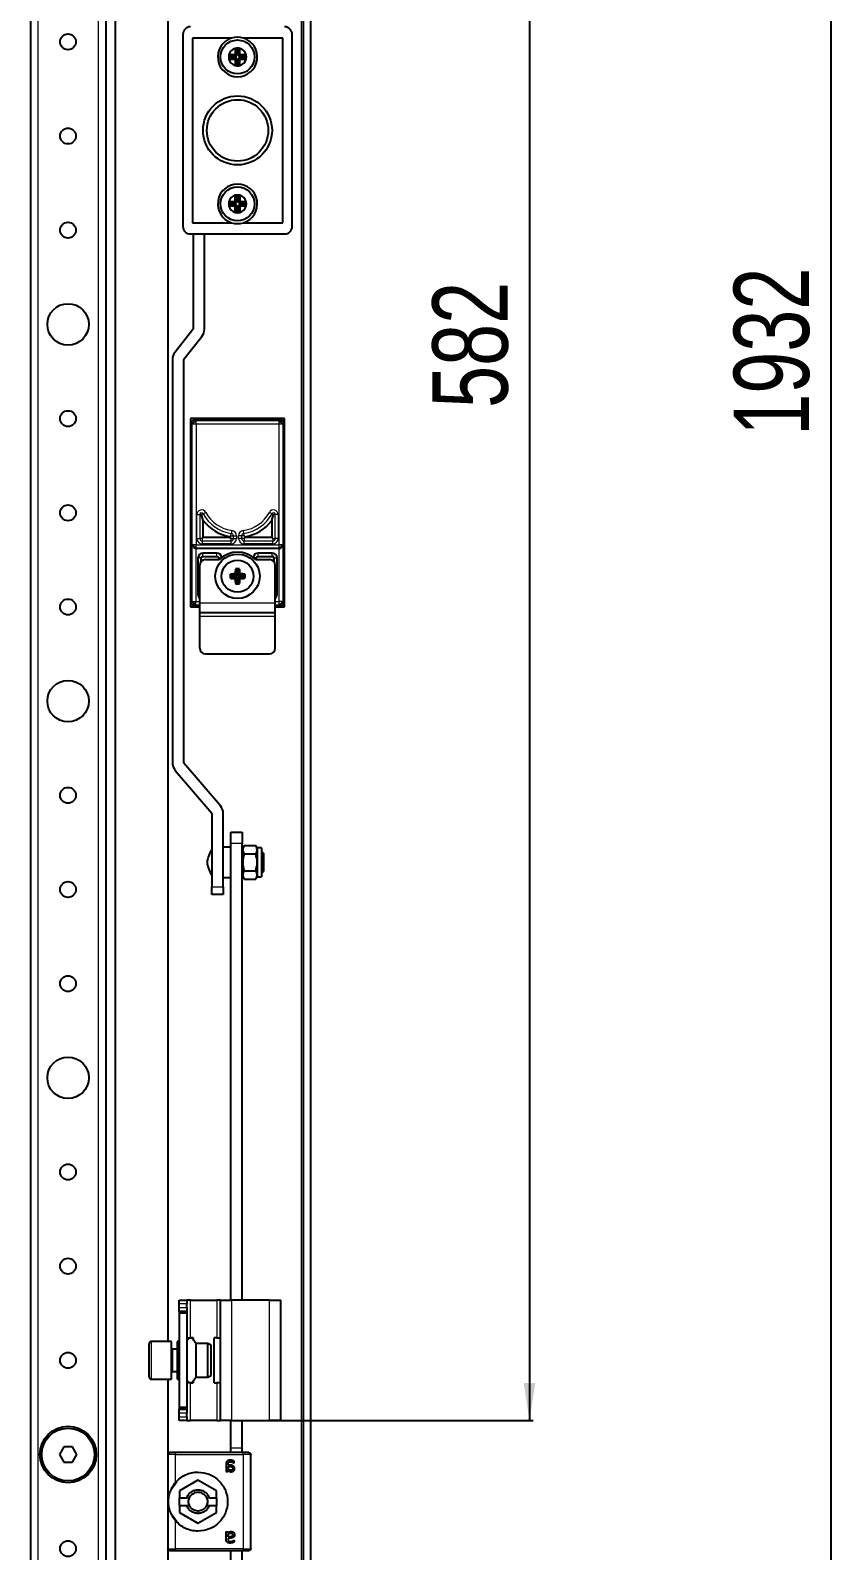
# Model space of a CAD drawing. Header units: millimetres. Extents: x -197 to 1349, y -1456 to 1043.
# Drawn here: x 1135 to 1349, y -529 to -125.4 of the extents above; entities that cross this region are included whole.
import ezdxf

# ---------------------------------------------------------------- set-up
doc = ezdxf.new("R2010")
doc.units = ezdxf.units.MM
doc.layers.add('FORMAT', color=7, linetype='Continuous')
doc.styles.add('SLDTEXTSTYLE0', font='TXT', dxfattribs={"width": 0.75})
doc.dimstyles.new('SLDDIMSTYLE0', dxfattribs={"dimtxt": 20, "dimasz": 10, "dimexe": 0, "dimexo": 0.0625, "dimgap": 5, "dimtad": 2, "dimdec": 1, "dimrnd": 1e-09, "dimzin": 12, "dimdsep": 46, "dimtxsty": 'SLDTEXTSTYLE0', "dimsah": 1, "dimcen": 0.09, "dimadec": 0, "dimazin": 3, "dimtfac": 1, "dimtofl": 0, "dimtmove": 0, "dimatfit": 3, "dimfxl": 0, "dimfrac": 2, "dimtolj": 1, "dimtzin": 12, "dimarcsym": 0})

# ---------------------------------------------------------------- blocks, each defined once
blk = doc.blocks.new('_D_5')
at = {"layer": 'FORMAT'}
for p, q in [((1201.5, 762.53), (1348.5, 762.53)), ((1347.5, 762.53), (1347.5, -1169.47)), ((1201.5, -1169.47), (1348.5, -1169.47))]:
    blk.add_line(p, q, dxfattribs=at)
for points in [[(1347.5, 762.53), (1345.96, 752.53), (1349.04, 752.53)], [(1347.5, -1169.47), (1349.04, -1159.47), (1345.96, -1159.47)]]:
    blk.add_solid(points, dxfattribs=at)
at = {"layer": 'FORMAT', "insert": (1321.72, -233.03), "char_height": 20, "attachment_point": 1, "rotation": 90, "style": 'SLDTEXTSTYLE0'}
blk.add_mtext('1932', dxfattribs=at)
blk = doc.blocks.new('_D_8')
at = {"layer": 'FORMAT'}
for p, q in [((1198.5, 87.53), (1268.5, 87.53)), ((1267.5, 87.53), (1267.5, -494.47)), ((1198.5, -494.47), (1268.5, -494.47))]:
    blk.add_line(p, q, dxfattribs=at)
for points in [[(1267.5, 87.53), (1265.96, 77.53), (1269.04, 77.53)], [(1267.5, -494.47), (1269.04, -484.47), (1265.96, -484.47)]]:
    blk.add_solid(points, dxfattribs=at)
at = {"layer": 'FORMAT', "insert": (1241.72, -225.64), "char_height": 20, "attachment_point": 1, "rotation": 90, "style": 'SLDTEXTSTYLE0'}
blk.add_mtext('582', dxfattribs=at)

msp = doc.modelspace()

# ---------------------------------------------------------------- linework, layer by layer
at = {"color": 7, "linetype": 'Continuous', "lineweight": 25}
for p, q in [((1207.49, -1280.97), (1207.49, 874.03)), ((1209.49, -1280.97), (1209.49, 874.03)), ((1157.49, 841.03), (1157.49, -1247.97)), ((1134.99, 814.03), (1134.99, -1220.97)), ((1154.99, 814.03), (1154.99, -1220.97)), ((1171.49, 66.53), (1171.49, -473.47)), ((1175.49, -126.47), (1175.49, -177.47)), ((1177.99, -127.47), (1177.99, -176.47)), ((1188.39, -127.47), (1177.99, -127.47)), ((1201.99, -127.47), (1191.59, -127.47)), ((1201.99, -176.47), (1201.99, -127.47)), ((1204.49, -177.47), (1204.49, -126.47)), ((1189.29, -131.87), (1187.72, -131.87)), ((1188.09, -132.31), (1187.72, -131.87)), ((1188.09, -132.64), (1187.72, -133.07)), ((1187.72, -133.07), (1189.29, -133.07)), ((1189.29, -132.31), (1188.09, -132.31)), ((1188.09, -132.64), (1189.29, -132.64)), ((1189.39, -130.2), (1189.39, -131.77)), ((1189.83, -130.57), (1189.39, -130.2)), ((1189.83, -130.57), (1189.83, -131.77)), ((1190.16, -130.57), (1190.59, -130.2)), ((1190.16, -131.77), (1190.16, -130.57)), ((1190.59, -131.77), (1190.59, -130.2)), ((1192.27, -131.87), (1190.69, -131.87)), ((1191.9, -132.31), (1190.69, -132.31)), ((1190.69, -132.64), (1191.9, -132.64)), ((1190.69, -133.07), (1192.27, -133.07)), ((1191.9, -132.31), (1192.27, -131.87)), ((1191.9, -132.64), (1192.27, -133.07)), ((1189.39, -133.17), (1189.39, -134.75)), ((1189.83, -134.38), (1189.39, -134.75)), ((1189.83, -133.17), (1189.83, -134.38)), ((1190.16, -134.38), (1190.16, -133.17)), ((1190.16, -134.38), (1190.59, -134.75)), ((1190.59, -134.75), (1190.59, -133.17)), ((1189.39, -170.77), (1189.39, -169.2)), ((1189.83, -169.57), (1189.39, -169.2)), ((1190.16, -169.57), (1190.59, -169.2)), ((1190.59, -169.2), (1190.59, -170.77)), ((1188.09, -171.31), (1187.72, -170.87)), ((1187.72, -170.87), (1189.29, -170.87)), ((1188.09, -171.64), (1187.72, -172.07)), ((1189.29, -172.07), (1187.72, -172.07)), ((1188.09, -171.31), (1189.29, -171.31)), ((1189.29, -171.64), (1188.09, -171.64)), ((1189.39, -173.75), (1189.39, -172.17)), ((1189.83, -173.38), (1189.39, -173.75)), ((1189.83, -170.77), (1189.83, -169.57)), ((1189.83, -173.38), (1189.83, -172.17)), ((1190.16, -169.57), (1190.16, -170.77)), ((1190.16, -172.17), (1190.16, -173.38)), ((1190.16, -173.38), (1190.59, -173.75)), ((1190.59, -172.17), (1190.59, -173.75)), ((1190.69, -170.87), (1192.27, -170.87)), ((1190.69, -171.31), (1191.9, -171.31)), ((1191.9, -171.64), (1190.69, -171.64)), ((1192.27, -172.07), (1190.69, -172.07)), ((1191.9, -171.31), (1192.27, -170.87)), ((1191.9, -171.64), (1192.27, -172.07)), ((1177.99, -176.47), (1188.39, -176.47)), ((1191.59, -176.47), (1201.99, -176.47)), ((1177.49, -179.47), (1202.49, -179.47)), ((1178.19, -179.47), (1178.19, -204.7)), ((1181.19, -204.7), (1181.19, -179.47)), ((1178.15, -204.83), (1173.39, -210.8)), ((1175.74, -212.67), (1180.5, -206.7)), ((1172.69, -212.79), (1172.69, -319.77)), ((1175.69, -319.77), (1175.69, -212.79)), ((1202.49, -228.47), (1177.49, -228.47)), ((1177.49, -228.47), (1177.49, -278.47)), ((1177.68, -277.29), (1177.68, -229.66)), ((1178.68, -228.66), (1201.31, -228.66)), ((1202.31, -229.66), (1202.31, -277.29)), ((1202.49, -278.47), (1202.49, -228.47)), ((1180.9, -255.53), (1180.44, -253.97)), ((1199.09, -255.53), (1199.54, -253.97)), ((1180.9, -260.02), (1180.9, -255.53)), ((1199.09, -255.53), (1199.09, -260.02)), ((1180.9, -260.02), (1180.64, -260.27)), ((1187.99, -260.02), (1180.9, -260.02)), ((1187.99, -259.82), (1188.24, -259.6)), ((1187.99, -259.82), (1187.99, -260.02)), ((1187.99, -260.02), (1188.24, -260.27)), ((1192, -259.82), (1191.74, -259.6)), ((1192, -260.02), (1191.74, -260.27)), ((1192, -260.02), (1192, -259.82)), ((1199.09, -260.02), (1192, -260.02)), ((1199.09, -260.02), (1199.34, -260.27)), ((1178.96, -262.97), (1178.95, -262.97)), ((1178.98, -262.97), (1178.96, -262.97)), ((1201.01, -262.97), (1178.98, -262.97)), ((1179.49, -265.47), (1179.49, -275.17)), ((1180.36, -266.44), (1180.36, -265.47)), ((1184.49, -264.17), (1180.79, -264.17)), ((1180.79, -265.04), (1184.49, -265.04)), ((1181.49, -265.92), (1185.1, -265.92)), ((1184.93, -265.47), (1184.93, -265.92)), ((1194.89, -265.92), (1198.49, -265.92)), ((1195.06, -265.92), (1195.06, -265.47)), ((1199.19, -264.17), (1195.49, -264.17)), ((1195.49, -265.04), (1199.19, -265.04)), ((1199.63, -265.47), (1199.63, -266.44)), ((1200.49, -275.17), (1200.49, -265.47)), ((1201.02, -262.97), (1201.01, -262.97)), ((1201.04, -262.97), (1201.02, -262.97)), ((1179.99, -277.42), (1179.99, -267.42)), ((1188.43, -270.21), (1188.07, -269.78)), ((1189.88, -270.21), (1188.43, -270.21)), ((1189.88, -270.21), (1189.36, -269.69)), ((1189.88, -268.76), (1189.45, -268.4)), ((1189.88, -268.76), (1189.88, -270.21)), ((1190.11, -268.76), (1190.54, -268.4)), ((1190.11, -270.21), (1190.11, -268.76)), ((1190.11, -270.21), (1190.62, -269.69)), ((1191.55, -270.21), (1190.11, -270.21)), ((1191.55, -270.21), (1191.91, -269.78)), ((1199.99, -277.42), (1199.99, -267.42)), ((1188.43, -270.44), (1188.07, -270.87)), ((1188.43, -270.44), (1189.88, -270.44)), ((1189.88, -270.44), (1189.36, -270.95)), ((1189.88, -271.88), (1189.45, -272.24)), ((1189.88, -270.44), (1189.88, -271.88)), ((1190.11, -271.88), (1190.11, -270.44)), ((1190.11, -270.44), (1190.62, -270.95)), ((1190.11, -270.44), (1191.55, -270.44)), ((1190.11, -271.88), (1190.54, -272.24)), ((1191.55, -270.44), (1191.91, -270.87)), ((1179.99, -278.29), (1178.68, -278.29)), ((1179.99, -279.92), (1179.99, -277.42)), ((1199.99, -279.92), (1199.99, -277.42)), ((1201.31, -278.29), (1199.99, -278.29)), ((1177.49, -278.47), (1179.99, -278.47)), ((1179.99, -279.92), (1199.99, -279.92)), ((1179.99, -280.92), (1179.99, -279.92)), ((1179.99, -289.42), (1179.99, -280.92)), ((1199.99, -278.47), (1202.49, -278.47)), ((1199.99, -280.92), (1199.99, -279.92)), ((1199.99, -289.42), (1199.99, -280.92)), ((1181.49, -290.92), (1198.49, -290.92)), ((1173.46, -321.85), (1183.15, -333.22)), ((1185.43, -331.27), (1175.74, -319.9)), ((1183.19, -333.35), (1183.19, -352.77)), ((1186.19, -352.77), (1186.19, -333.35)), ((1188.19, -338.27), (1191.19, -338.27)), ((1188.19, -341.27), (1188.19, -338.27)), ((1191.19, -338.27), (1191.19, -341.27)), ((1188.19, -342.27), (1186.19, -342.27)), ((1188.19, -462.47), (1188.19, -341.27)), ((1191.19, -462.47), (1191.19, -341.27)), ((1191.74, -341.82), (1191.39, -342.42)), ((1191.39, -342.42), (1191.39, -350.12)), ((1191.74, -341.82), (1194.85, -341.82)), ((1195.19, -342.42), (1194.85, -341.82)), ((1196.39, -342.42), (1195.19, -342.42)), ((1195.19, -342.42), (1195.19, -350.12)), ((1196.39, -342.42), (1196.39, -350.12)), ((1191.39, -343.32), (1191.19, -343.32)), ((1191.74, -344.05), (1194.85, -344.05)), ((1196.89, -343.82), (1196.39, -343.32)), ((1196.89, -343.82), (1196.89, -348.72)), ((1186.19, -350.27), (1188.19, -350.27)), ((1191.19, -349.22), (1191.39, -349.22)), ((1191.39, -350.12), (1191.74, -350.72)), ((1191.74, -348.5), (1194.85, -348.5)), ((1191.74, -350.72), (1194.85, -350.72)), ((1194.85, -350.72), (1195.19, -350.12)), ((1195.19, -350.12), (1196.39, -350.12)), ((1196.39, -349.22), (1196.89, -348.72)), ((1183.19, -354.77), (1183.19, -352.77)), ((1186.19, -354.77), (1183.19, -354.77)), ((1186.19, -352.77), (1186.19, -354.77)), ((1174.49, -462.47), (1176.49, -462.47)), ((1174.49, -463.47), (1174.49, -462.47)), ((1174.49, -464.47), (1174.49, -463.47)), ((1176.49, -462.47), (1176.49, -463.47)), ((1177.49, -462.47), (1176.49, -462.47)), ((1176.49, -464.47), (1176.49, -463.47)), ((1177.49, -462.47), (1184.49, -462.47)), ((1185.49, -462.47), (1184.49, -462.47)), ((1185.49, -462.47), (1188.49, -462.47)), ((1185.49, -494.47), (1185.49, -462.47)), ((1198.49, -462.47), (1188.49, -462.47)), ((1198.49, -462.47), (1201.49, -462.47)), ((1201.49, -494.47), (1201.49, -462.47)), ((1174.49, -465.47), (1174.49, -464.47)), ((1176.49, -465.47), (1174.49, -465.47)), ((1174.49, -465.47), (1174.49, -465.97)), ((1176.49, -465.97), (1174.49, -465.97)), ((1174.49, -465.97), (1174.49, -490.97)), ((1176.49, -464.47), (1176.49, -465.47)), ((1176.49, -465.47), (1176.49, -465.97)), ((1176.49, -465.97), (1176.49, -490.97)), ((1166.49, -482.87), (1166.49, -474.07)), ((1172.49, -473.47), (1167.09, -473.47)), ((1172.49, -483.47), (1172.49, -473.47)), ((1173.99, -475.47), (1172.74, -475.47)), ((1174.49, -473.47), (1173.99, -473.47)), ((1173.99, -473.47), (1173.99, -474.68)), ((1173.99, -474.68), (1173.99, -483.47)), ((1176.49, -472.47), (1177.49, -472.47)), ((1178.19, -472.47), (1177.49, -472.47)), ((1178.19, -472.47), (1178.19, -472.92)), ((1182.13, -473.97), (1178.99, -473.97)), ((1178.99, -482.97), (1178.99, -473.97)), ((1182.99, -474.47), (1182.13, -473.97)), ((1182.13, -482.97), (1182.13, -473.97)), ((1182.99, -482.47), (1182.99, -474.47)), ((1183.79, -484.47), (1183.79, -472.47)), ((1184.49, -472.47), (1183.79, -472.47)), ((1184.49, -472.47), (1185.49, -472.47)), ((1167.09, -483.47), (1172.49, -483.47)), ((1171.49, -483.47), (1171.49, -503.3)), ((1172.74, -481.47), (1173.99, -481.47)), ((1173.99, -483.47), (1174.49, -483.47)), ((1178.19, -484.02), (1178.19, -484.47)), ((1178.99, -482.97), (1182.13, -482.97)), ((1182.13, -482.97), (1182.99, -482.47)), ((1177.49, -484.47), (1176.49, -484.47)), ((1177.49, -484.47), (1178.19, -484.47)), ((1183.79, -484.47), (1184.49, -484.47)), ((1185.49, -484.47), (1184.49, -484.47)), ((1176.49, -490.97), (1174.49, -490.97)), ((1174.49, -490.97), (1174.49, -491.47)), ((1174.49, -492.47), (1174.49, -491.47)), ((1174.49, -491.47), (1176.49, -491.47)), ((1176.49, -490.97), (1176.49, -491.47)), ((1176.49, -491.47), (1176.49, -492.47)), ((1174.49, -493.47), (1174.49, -492.47)), ((1174.49, -494.47), (1174.49, -493.47)), ((1176.49, -494.47), (1174.49, -494.47)), ((1176.49, -493.47), (1176.49, -492.47)), ((1176.49, -493.47), (1176.49, -494.47)), ((1176.49, -494.47), (1177.49, -494.47)), ((1184.49, -494.47), (1177.49, -494.47)), ((1184.49, -494.47), (1185.49, -494.47)), ((1188.49, -494.47), (1185.49, -494.47)), ((1188.19, -501.77), (1188.19, -494.47)), ((1188.49, -494.47), (1198.49, -494.47)), ((1191.19, -501.77), (1191.19, -494.47)), ((1201.49, -494.47), (1198.49, -494.47)), ((1143.84, -501.47), (1142.68, -503.47)), ((1142.68, -503.47), (1143.84, -505.47)), ((1146.15, -501.47), (1143.84, -501.47)), ((1147.3, -503.47), (1146.15, -501.47)), ((1146.15, -505.47), (1147.3, -503.47)), ((1171.49, -503.47), (1171.49, -528.47)), ((1191.49, -502.97), (1173.49, -502.97)), ((1188.19, -503.03), (1188.19, -501.77)), ((1191.19, -503.03), (1191.19, -501.77)), ((1192.09, -502.97), (1191.84, -502.97)), ((1193.49, -528.47), (1193.49, -503.47)), ((1143.84, -505.47), (1146.15, -505.47)), ((1186.94, -506.02), (1186.94, -507.88)), ((1187.39, -507.88), (1187.39, -507.6)), ((1187.46, -506.27), (1187.46, -506.05)), ((1187.85, -506.27), (1187.46, -506.27)), ((1187.46, -506.62), (1187.89, -506.62)), ((1187.46, -507.21), (1187.46, -506.62)), ((1172.32, -512.85), (1173.83, -510.59)), ((1179.49, -510.26), (1174.54, -513.12)), ((1184.44, -513.12), (1179.49, -510.26)), ((1174.54, -513.12), (1174.54, -514.97)), ((1174.54, -516.97), (1174.54, -514.97)), ((1174.54, -514.97), (1176.51, -514.97)), ((1177.2, -514.97), (1176.51, -514.97)), ((1182.48, -514.97), (1181.79, -514.97)), ((1182.48, -514.97), (1184.44, -514.97)), ((1184.44, -514.97), (1184.44, -513.12)), ((1184.44, -514.97), (1184.44, -516.97)), ((1173.83, -521.36), (1172.32, -519.1)), ((1174.54, -516.97), (1174.54, -518.83)), ((1174.54, -516.97), (1176.51, -516.97)), ((1174.54, -518.83), (1179.49, -521.69)), ((1176.51, -516.97), (1177.2, -516.97)), ((1179.49, -521.69), (1184.44, -518.83)), ((1181.79, -516.97), (1182.48, -516.97)), ((1182.48, -516.97), (1184.44, -516.97)), ((1184.44, -518.83), (1184.44, -516.97)), ((1186.94, -525.93), (1186.94, -524.07)), ((1187.39, -524.07), (1187.39, -524.35)), ((1171.49, -528.65), (1171.49, -1148.47)), ((1187.46, -525.33), (1187.46, -524.74)), ((1187.89, -525.33), (1187.46, -525.33)), ((1187.85, -525.68), (1187.46, -525.68)), ((1187.46, -525.68), (1187.46, -525.9)), ((1188.07, -525.66), (1187.85, -525.68)), ((1173.49, -528.97), (1191.49, -528.97)), ((1188.19, -1137.47), (1188.19, -528.97)), ((1191.19, -1137.47), (1191.19, -528.97)), ((1191.84, -528.97), (1192.09, -528.97))]:
    msp.add_line(p, q, dxfattribs=at)
at = {"color": 8, "linetype": 'Continuous', "lineweight": 18}
for p, q in [((1206.89, 871.43), (1206.89, -1278.37)), ((1136.99, 814.03), (1136.99, -1220.97)), ((1152.99, 814.03), (1152.99, -1220.97)), ((1189.29, -132.31), (1189.29, -131.87)), ((1189.29, -132.64), (1189.29, -133.07)), ((1189.83, -131.77), (1189.39, -131.77)), ((1190.16, -131.77), (1190.59, -131.77)), ((1190.69, -132.31), (1190.69, -131.87)), ((1190.69, -132.64), (1190.69, -133.07)), ((1189.83, -133.17), (1189.39, -133.17)), ((1190.16, -133.17), (1190.59, -133.17)), ((1189.29, -171.31), (1189.29, -170.87)), ((1189.29, -171.64), (1189.29, -172.07)), ((1189.83, -170.77), (1189.39, -170.77)), ((1189.83, -172.17), (1189.39, -172.17)), ((1190.16, -170.77), (1190.59, -170.77)), ((1190.16, -172.17), (1190.59, -172.17)), ((1190.69, -171.31), (1190.69, -170.87)), ((1190.69, -171.64), (1190.69, -172.07)), ((1177.98, -229.96), (1177.68, -229.66)), ((1177.98, -261.97), (1177.98, -229.96)), ((1178.68, -228.66), (1178.98, -228.96)), ((1178.98, -228.96), (1201.01, -228.96)), ((1178.98, -229.96), (1178.98, -261.97)), ((1201.01, -229.96), (1178.98, -229.96)), ((1201.01, -228.96), (1201.31, -228.66)), ((1201.01, -261.97), (1201.01, -229.96)), ((1202.31, -229.66), (1202.01, -229.96)), ((1202.01, -229.96), (1202.01, -261.97)), ((1179.18, -260.27), (1179.18, -253.97)), ((1179.18, -253.97), (1179.98, -253.97)), ((1179.98, -253.97), (1179.98, -260.27)), ((1180.44, -253.97), (1179.98, -253.97)), ((1180.44, -253.97), (1180.85, -253.76)), ((1181.55, -253.38), (1180.85, -253.76)), ((1199.14, -253.76), (1198.44, -253.38)), ((1199.54, -253.97), (1199.14, -253.76)), ((1199.54, -253.97), (1200, -253.97)), ((1200.8, -253.97), (1200, -253.97)), ((1200, -260.27), (1200, -253.97)), ((1200.8, -253.97), (1200.8, -260.27)), ((1188.44, -258.16), (1188.33, -258.95)), ((1191.65, -258.95), (1191.55, -258.16)), ((1177.95, -261.97), (1177.98, -261.97)), ((1177.95, -277.02), (1177.95, -261.97)), ((1178.98, -261.97), (1201.01, -261.97)), ((1179.18, -260.27), (1179.98, -260.27)), ((1180.64, -260.27), (1179.98, -260.27)), ((1180.64, -260.27), (1180.64, -260.93)), ((1180.64, -260.93), (1180.64, -261.73)), ((1180.64, -260.93), (1188.24, -260.93)), ((1188.24, -261.73), (1180.64, -261.73)), ((1188.24, -259.6), (1188.33, -258.95)), ((1188.24, -259.6), (1188.9, -259.6)), ((1188.24, -260.27), (1188.24, -260.93)), ((1188.24, -260.27), (1188.9, -260.27)), ((1188.24, -260.93), (1188.24, -261.73)), ((1188.9, -259.6), (1189.7, -259.6)), ((1188.9, -260.27), (1188.9, -259.6)), ((1188.9, -260.27), (1189.7, -260.27)), ((1189.7, -259.6), (1189.7, -260.27)), ((1190.28, -260.27), (1190.28, -259.6)), ((1191.08, -259.6), (1190.28, -259.6)), ((1191.08, -260.27), (1190.28, -260.27)), ((1191.08, -259.6), (1191.08, -260.27)), ((1191.74, -259.6), (1191.08, -259.6)), ((1191.74, -260.27), (1191.08, -260.27)), ((1191.74, -259.6), (1191.65, -258.95)), ((1191.74, -260.27), (1191.74, -260.93)), ((1191.74, -261.73), (1191.74, -260.93)), ((1191.74, -260.93), (1199.34, -260.93)), ((1199.34, -261.73), (1191.74, -261.73)), ((1199.34, -260.27), (1199.34, -260.93)), ((1199.34, -260.27), (1200, -260.27)), ((1199.34, -261.73), (1199.34, -260.93)), ((1200.8, -260.27), (1200, -260.27)), ((1202.01, -261.97), (1202.04, -261.97)), ((1202.04, -261.97), (1202.04, -277.02)), ((1178.95, -262.97), (1178.95, -277.02)), ((1180.36, -265.47), (1179.49, -265.47)), ((1180.79, -265.04), (1180.79, -264.17)), ((1184.49, -265.04), (1184.49, -264.17)), ((1184.93, -265.47), (1185.6, -265.47)), ((1195.06, -265.47), (1194.39, -265.47)), ((1195.49, -265.04), (1195.49, -264.17)), ((1199.19, -265.04), (1199.19, -264.17)), ((1199.63, -265.47), (1200.49, -265.47)), ((1201.04, -277.02), (1201.04, -262.97)), ((1177.68, -277.29), (1177.95, -277.02)), ((1178.95, -278.02), (1178.68, -278.29)), ((1178.95, -277.02), (1179.99, -277.02)), ((1179.99, -278.02), (1178.95, -278.02)), ((1179.99, -275.17), (1179.49, -275.17)), ((1179.99, -277.42), (1199.99, -277.42)), ((1199.99, -275.17), (1200.49, -275.17)), ((1199.99, -277.02), (1201.04, -277.02)), ((1201.04, -278.02), (1199.99, -278.02)), ((1201.31, -278.29), (1201.04, -278.02)), ((1202.04, -277.02), (1202.31, -277.29)), ((1179.99, -280.92), (1199.99, -280.92)), ((1191.19, -341.27), (1188.19, -341.27)), ((1183.19, -352.77), (1186.19, -352.77)), ((1176.49, -463.47), (1174.49, -463.47)), ((1177.49, -472.47), (1177.49, -462.47)), ((1184.49, -462.47), (1184.49, -472.47)), ((1188.49, -494.47), (1188.49, -462.47)), ((1198.49, -494.47), (1198.49, -462.47)), ((1174.49, -464.47), (1176.49, -464.47)), ((1167.09, -473.47), (1167.09, -483.47)), ((1172.74, -475.47), (1172.74, -476.94)), ((1172.74, -476.94), (1172.74, -481.47)), ((1177.49, -494.47), (1177.49, -484.47)), ((1184.49, -484.47), (1184.49, -494.47)), ((1176.49, -492.47), (1174.49, -492.47)), ((1174.49, -493.47), (1176.49, -493.47)), ((1173.49, -510.91), (1173.49, -503.47)), ((1173.49, -503.47), (1191.49, -503.47)), ((1191.19, -501.77), (1188.19, -501.77)), ((1191.49, -503.47), (1191.49, -528.47)), ((1179.49, -518.47), (1179.49, -519.12)), ((1173.49, -528.47), (1173.49, -521.04)), ((1191.49, -528.47), (1173.49, -528.47))]:
    msp.add_line(p, q, dxfattribs=at)
at = {"color": 7, "linetype": 'Continuous', "lineweight": 25}
for centre, radius in [((1144.99, -128.47), 2.1), ((1189.99, -132.47), 4.5), ((1189.99, -151.97), 9.15), ((1189.99, -151.97), 8.15), ((1144.99, -153.47), 2.1), ((1189.99, -171.47), 4.5), ((1144.99, -178.47), 2.1), ((1144.99, -203.47), 5.5), ((1144.99, -228.47), 2.1), ((1144.99, -253.47), 2.1), ((1189.99, -270.32), 5.9), ((1189.99, -270.32), 4.25), ((1144.99, -278.47), 2.1), ((1144.99, -303.47), 5.5), ((1144.99, -328.47), 2.1), ((1144.99, -353.47), 2.1), ((1144.99, -378.47), 2.1), ((1144.99, -403.47), 5.5), ((1144.99, -428.47), 2.1), ((1144.99, -453.47), 2.1), ((1144.99, -478.47), 2.1), ((1144.99, -503.47), 7.5), ((1144.99, -503.47), 7), ((1144.99, -528.47), 2.1)]:
    msp.add_circle(centre, radius, dxfattribs=at)
for centre, radius, start, end in [((1177.49, -126.47), 2, 90, 180), ((1202.49, -126.47), 2, 0, 90), ((1189.99, -132.47), 5.25, 107.7528, 72.2472), ((1189.99, -132.47), 5.25, 72.2472, 107.7528), ((1189.99, -132.47), 2.35, 165.2075, 194.7925), ((1189.99, -132.47), 2.35, 104.7925, 165.2075), ((1189.99, -132.47), 2.35, 194.7925, 255.2075), ((1189.99, -132.47), 1.91, 175.1056, 184.8944), ((1189.29, -131.77), 0.1, 270, 0), ((1189.29, -131.77), 0.537, 270, 0), ((1189.29, -133.17), 0.537, 0, 90), ((1189.29, -133.17), 0.1, 0, 90), ((1189.99, -132.47), 2.35, 75.2075, 104.7925), ((1189.99, -132.47), 1.91, 85.1056, 94.8944), ((1190.69, -131.77), 0.537, 180, 270), ((1190.69, -133.17), 0.537, 90, 180), ((1189.99, -132.47), 2.35, 14.7925, 75.2075), ((1190.69, -131.77), 0.1, 180, 270), ((1189.99, -132.47), 2.35, 284.7925, 345.2075), ((1190.69, -133.17), 0.1, 90, 180), ((1189.99, -132.47), 1.91, 355.1056, 4.8944), ((1189.99, -132.47), 2.35, 345.2075, 14.7925), ((1189.99, -132.47), 2.35, 255.2075, 284.7925), ((1189.99, -132.47), 1.91, 265.1056, 274.8944), ((1189.99, -171.47), 5.25, 287.7528, 252.2472), ((1189.99, -171.47), 2.35, 104.7925, 165.2075), ((1189.99, -171.47), 2.35, 75.2075, 104.7925), ((1189.99, -171.47), 2.35, 14.7925, 75.2075), ((1189.99, -171.47), 2.35, 165.2075, 194.7925), ((1189.99, -171.47), 2.35, 194.7925, 255.2075), ((1189.99, -171.47), 1.91, 175.1056, 184.8944), ((1189.29, -170.77), 0.1, 270, 0), ((1189.29, -170.77), 0.537, 270, 0), ((1189.29, -172.17), 0.537, 0, 90), ((1189.29, -172.17), 0.1, 0, 90), ((1189.99, -171.47), 1.91, 85.1056, 94.8944), ((1189.99, -171.47), 1.91, 265.1056, 274.8944), ((1190.69, -170.77), 0.537, 180, 270), ((1190.69, -172.17), 0.537, 90, 180), ((1190.69, -170.77), 0.1, 180, 270), ((1189.99, -171.47), 2.35, 284.7925, 345.2075), ((1190.69, -172.17), 0.1, 90, 180), ((1189.99, -171.47), 1.91, 355.1056, 4.8944), ((1189.99, -171.47), 2.35, 345.2075, 14.7925), ((1177.49, -177.47), 2, 180, 270), ((1189.99, -171.47), 5.25, 252.2472, 287.7528), ((1189.99, -171.47), 2.35, 255.2075, 284.7925), ((1202.49, -177.47), 2, 270, 0), ((1177.99, -204.7), 0.2, 321.4416, 0), ((1177.99, -204.7), 3.2, 321.4416, 0), ((1175.89, -212.79), 3.2, 141.4416, 180), ((1175.89, -212.79), 0.2, 141.4416, 180), ((1189.69, -249), 10.95, 216.5958, 261.061), ((1190.3, -249), 10.95, 278.939, 323.4042), ((1180.79, -265.47), 1.3, 90, 180), ((1181.49, -267.42), 1.5, 90, 180), ((1180.79, -265.47), 0.435, 90, 180), ((1184.49, -265.47), 1.3, 6.3593, 90), ((1184.49, -265.47), 0.435, 0, 90), ((1189.99, -270.92), 7, 45.5847, 134.4153), ((1195.49, -265.47), 1.3, 90, 173.6407), ((1195.49, -265.47), 0.435, 90, 180), ((1198.49, -267.42), 1.5, 0, 90), ((1199.19, -265.47), 1.3, 0, 90), ((1199.19, -265.47), 0.435, 0, 90), ((1189.99, -270.32), 2, 164.1146, 195.8854), ((1189.93, -288.4), 18.72, 91.7249, 95.6832), ((1189.99, -270.32), 1.56, 175.8165, 184.1835), ((1208.07, -270.26), 18.72, 174.3168, 178.2751), ((1189.99, -270.32), 2, 74.1146, 105.8854), ((1189.99, -270.32), 1.56, 85.8165, 94.1835), ((1171.91, -270.26), 18.72, 1.7249, 5.6832), ((1190.06, -288.4), 18.72, 84.3168, 88.2751), ((1189.99, -270.32), 1.56, 355.8165, 4.1835), ((1189.99, -270.32), 2, 344.1146, 15.8854), ((1189.93, -252.24), 18.72, 264.3168, 268.2751), ((1208.07, -270.39), 18.72, 181.7249, 185.6832), ((1189.99, -270.32), 2, 254.1146, 285.8854), ((1189.99, -270.32), 1.56, 265.8165, 274.1835), ((1171.91, -270.39), 18.72, 354.3168, 358.2751), ((1190.06, -252.24), 18.72, 271.7249, 275.6832), ((1180.79, -275.17), 1.3, 180, 232.0201), ((1199.19, -275.17), 1.3, 307.9799, 0), ((1181.49, -289.42), 1.5, 180, 270), ((1198.49, -289.42), 1.5, 270, 0), ((1175.89, -319.77), 3.2, 180, 220.4367), ((1175.89, -319.77), 0.2, 180, 220.4367), ((1182.99, -333.35), 0.2, 0, 40.4367), ((1182.99, -333.35), 3.2, 0, 40.4367), ((1189.84, -347.23), 8, 146.1291, 173.1181), ((1189.84, -345.32), 8, 186.8819, 213.8709), ((1167.09, -474.07), 0.6, 90, 180), ((1172.74, -475.22), 0.25, 180, 270), ((1167.09, -482.87), 0.6, 180, 270), ((1172.74, -481.72), 0.25, 90, 180)]:
    msp.add_arc(centre, radius, start, end, dxfattribs=at)
at = {"color": 8, "linetype": 'Continuous', "lineweight": 18}
for centre, radius, start, end in [((1180.44, -253.97), 1.26, 28.2631, 180), ((1180.44, -253.97), 0.46, 28.2631, 180), ((1189.69, -249), 10.04, 208.2631, 262.2213), ((1189.69, -249), 9.24, 208.2631, 262.2213), ((1190.3, -249), 9.24, 277.7787, 331.7369), ((1190.3, -249), 10.04, 277.7787, 331.7369), ((1199.54, -253.97), 1.26, 0, 151.7369), ((1199.54, -253.97), 0.46, 0, 151.7369), ((1188.24, -259.6), 1.46, 0, 82.2213), ((1191.74, -259.6), 1.46, 97.7787, 180), ((1180.64, -260.27), 1.46, 180, 270), ((1180.64, -260.27), 0.66, 180, 270), ((1188.24, -260.27), 1.46, 270, 0), ((1188.24, -260.27), 0.66, 270, 0), ((1188.24, -259.6), 0.66, 0, 82.2213), ((1191.74, -260.27), 1.46, 180, 270), ((1191.74, -259.6), 0.66, 97.7787, 180), ((1191.74, -260.27), 0.66, 180, 270), ((1199.34, -260.27), 1.46, 270, 0), ((1199.34, -260.27), 0.66, 270, 0)]:
    msp.add_arc(centre, radius, start, end, dxfattribs=at)
at = {"color": 7, "linetype": 'Continuous', "lineweight": 25}
for points, knots in [([(1177.68, -229.66), (1177.68, -229.63), (1177.69, -229.5), (1177.82, -229.28), (1178.04, -229.02), (1178.28, -228.82), (1178.47, -228.71), (1178.59, -228.66), (1178.65, -228.66), (1178.68, -228.66)], [0, 0, 0, 0, 0.056697, 0.250352, 0.499864, 0.748869, 0.874453, 0.943515, 1, 1, 1, 1]), ([(1201.31, -228.66), (1201.34, -228.66), (1201.46, -228.67), (1201.69, -228.8), (1201.95, -229.02), (1202.15, -229.26), (1202.26, -229.45), (1202.3, -229.57), (1202.31, -229.63), (1202.31, -229.66)], [0, 0, 0, 0, 0.056697, 0.250352, 0.499864, 0.748869, 0.874453, 0.943515, 1, 1, 1, 1]), ([(1177.95, -261.97), (1177.96, -262.03), (1178, -262.24), (1178.23, -262.52), (1178.51, -262.77), (1178.71, -262.9), (1178.84, -262.96), (1178.92, -262.97), (1178.95, -262.97)], [0, 0, 0, 0, 0.1252065, 0.499639, 0.7484804, 0.8740995, 0.9462507, 1, 1, 1, 1]), ([(1201.04, -262.97), (1201.07, -262.97), (1201.22, -262.94), (1201.45, -262.79), (1201.72, -262.56), (1201.9, -262.33), (1202.01, -262.13), (1202.03, -262.03), (1202.04, -261.97)], [0, 0, 0, 0, 0.053741, 0.250625, 0.499429, 0.749504, 0.874813, 1, 1, 1, 1]), ([(1201.01, -262.97), (1201.04, -262.97), (1201.1, -262.96), (1201.22, -262.92), (1201.41, -262.81), (1201.55, -262.69), (1201.64, -262.6)], [0, 0, 0, 0, 0.124863, 0.249962, 0.500073, 1, 1, 1, 1]), ([(1178.68, -278.29), (1178.65, -278.29), (1178.52, -278.28), (1178.3, -278.15), (1178.04, -277.93), (1177.84, -277.69), (1177.73, -277.5), (1177.68, -277.38), (1177.68, -277.32), (1177.68, -277.29)], [0, 0, 0, 0, 0.0566974, 0.2503517, 0.4998638, 0.7488693, 0.8744535, 0.9435148, 1, 1, 1, 1]), ([(1202.31, -277.29), (1202.31, -277.32), (1202.3, -277.44), (1202.17, -277.67), (1201.95, -277.93), (1201.71, -278.13), (1201.52, -278.24), (1201.4, -278.28), (1201.34, -278.29), (1201.31, -278.29)], [0, 0, 0, 0, 0.0566974, 0.2503517, 0.4998638, 0.7488693, 0.8744535, 0.9435148, 1, 1, 1, 1]), ([(1191.74, -341.82), (1191.56, -342.22), (1191.22, -342.96), (1191.58, -343.7), (1191.74, -344.05)], [0, 0, 0, 0, 0.534707, 1, 1, 1, 1]), ([(1194.85, -344.05), (1195.03, -343.65), (1195.36, -342.91), (1195.01, -342.17), (1194.85, -341.82)], [0, 0, 0, 0, 0.534707, 1, 1, 1, 1]), ([(1191.74, -344.05), (1191.57, -344.8), (1191.22, -346.29), (1191.57, -347.77), (1191.74, -348.5)], [0, 0, 0, 0, 0.508481, 1, 1, 1, 1]), ([(1194.85, -348.5), (1195.02, -347.74), (1195.36, -346.26), (1195.02, -344.78), (1194.85, -344.05)], [0, 0, 0, 0, 0.508481, 1, 1, 1, 1]), ([(1191.74, -348.5), (1191.56, -348.9), (1191.22, -349.64), (1191.58, -350.38), (1191.74, -350.72)], [0, 0, 0, 0, 0.534707, 1, 1, 1, 1]), ([(1194.85, -350.72), (1195.03, -350.33), (1195.36, -349.58), (1195.01, -348.84), (1194.85, -348.5)], [0, 0, 0, 0, 0.534707, 1, 1, 1, 1]), ([(1178.99, -473.97), (1178.82, -473.82), (1178.47, -473.51), (1178.28, -472.95), (1177.91, -472.64), (1177.58, -472.51), (1177.22, -472.55), (1176.87, -472.73), (1176.62, -473.1), (1176.54, -473.39), (1176.49, -473.54)], [0, 0, 0, 0, 0.185676, 0.371025, 0.466937, 0.562172, 0.656347, 0.751553, 0.873842, 1, 1, 1, 1]), ([(1176.49, -483.41), (1176.54, -483.56), (1176.62, -483.85), (1176.87, -484.21), (1177.22, -484.4), (1177.58, -484.44), (1177.91, -484.31), (1178.28, -484), (1178.47, -483.43), (1178.82, -483.13), (1178.99, -482.97)], [0, 0, 0, 0, 0.126158, 0.248447, 0.343653, 0.437828, 0.533063, 0.628975, 0.814324, 1, 1, 1, 1]), ([(1188.05, -504.97), (1187.9, -504.98), (1187.67, -504.99), (1187.39, -505.08), (1187.21, -505.2), (1187.07, -505.37), (1186.95, -505.65), (1186.94, -505.87), (1186.94, -506.02)], [0, 0, 0, 0, 0.2500888, 0.3824952, 0.5002586, 0.6221632, 0.7501335, 1, 1, 1, 1]), ([(1186.94, -507.88), (1186.94, -507.89), (1186.94, -507.91), (1186.95, -507.93), (1186.98, -507.95), (1187.05, -507.97), (1187.12, -507.97), (1187.16, -507.97)], [0, 0, 0, 0, 0.124881, 0.183376, 0.250934, 0.500336, 1, 1, 1, 1]), ([(1187.16, -507.97), (1187.21, -507.97), (1187.28, -507.97), (1187.35, -507.95), (1187.38, -507.93), (1187.39, -507.91), (1187.39, -507.89), (1187.39, -507.88)], [0, 0, 0, 0, 0.499718, 0.749437, 0.810587, 0.875078, 1, 1, 1, 1]), ([(1187.39, -507.6), (1187.52, -507.72), (1187.7, -507.89), (1187.98, -508), (1188.14, -508.03), (1188.23, -508.03), (1188.27, -508.03)], [0, 0, 0, 0, 0.499113, 0.749325, 0.874665, 1, 1, 1, 1]), ([(1187.46, -506.05), (1187.47, -505.96), (1187.47, -505.82), (1187.53, -505.65), (1187.61, -505.54), (1187.71, -505.46), (1187.84, -505.41), (1187.97, -505.39), (1188.06, -505.39), (1188.1, -505.39)], [0, 0, 0, 0, 0.250023, 0.382539, 0.499802, 0.620838, 0.749652, 0.874777, 1, 1, 1, 1]), ([(1188.19, -507.62), (1188.11, -507.61), (1187.97, -507.6), (1187.71, -507.47), (1187.56, -507.31), (1187.46, -507.21)], [0, 0, 0, 0, 0.249939, 0.499864, 1, 1, 1, 1]), ([(1189.23, -507.19), (1189.22, -507.11), (1189.22, -506.95), (1189.12, -506.74), (1188.96, -506.56), (1188.7, -506.39), (1188.31, -506.29), (1188, -506.27), (1187.85, -506.27)], [0, 0, 0, 0, 0.125049, 0.249886, 0.370856, 0.49982, 0.749609, 1, 1, 1, 1]), ([(1187.89, -506.62), (1188, -506.62), (1188.18, -506.63), (1188.4, -506.69), (1188.55, -506.78), (1188.64, -506.89), (1188.69, -507.01), (1188.7, -507.1), (1188.7, -507.15)], [0, 0, 0, 0, 0.279652, 0.500248, 0.629485, 0.750186, 0.875763, 1, 1, 1, 1]), ([(1189.11, -505.47), (1189.11, -505.41), (1189.11, -505.33), (1189.05, -505.24), (1188.91, -505.15), (1188.58, -505.02), (1188.26, -504.99), (1188.05, -504.97)], [0, 0, 0, 0, 0.1246927, 0.1871822, 0.2497734, 0.5000394, 1, 1, 1, 1]), ([(1188.1, -505.39), (1188.26, -505.4), (1188.5, -505.43), (1188.76, -505.56), (1188.88, -505.63), (1188.95, -505.67), (1188.99, -505.68), (1189.01, -505.68)], [0, 0, 0, 0, 0.4987, 0.749508, 0.874949, 0.946783, 1, 1, 1, 1]), ([(1188.7, -507.15), (1188.69, -507.22), (1188.69, -507.32), (1188.62, -507.43), (1188.56, -507.51), (1188.48, -507.56), (1188.38, -507.6), (1188.28, -507.62), (1188.22, -507.62), (1188.19, -507.62)], [0, 0, 0, 0, 0.249168, 0.373635, 0.49939, 0.619394, 0.749656, 0.87477, 1, 1, 1, 1]), ([(1188.27, -508.03), (1188.39, -508.03), (1188.57, -508.01), (1188.8, -507.93), (1188.95, -507.83), (1189.08, -507.7), (1189.2, -507.49), (1189.22, -507.31), (1189.23, -507.19)], [0, 0, 0, 0, 0.25007, 0.379181, 0.500499, 0.62417, 0.750842, 1, 1, 1, 1]), ([(1189.01, -505.68), (1189.02, -505.68), (1189.04, -505.68), (1189.05, -505.67), (1189.07, -505.65), (1189.09, -505.63), (1189.1, -505.59), (1189.11, -505.55), (1189.11, -505.5), (1189.11, -505.48), (1189.11, -505.47)], [0, 0, 0, 0, 0.128825, 0.180169, 0.243397, 0.36986, 0.499864, 0.749649, 0.843476, 1, 1, 1, 1]), ([(1173.49, -521.04), (1173.21, -520.66), (1172.64, -519.9), (1172.08, -518.65), (1171.73, -517.38), (1171.6, -515.97), (1171.73, -514.57), (1172.08, -513.29), (1172.64, -512.04), (1173.21, -511.29), (1173.49, -510.91)], [0, 0, 0, 0, 0.125762, 0.25037, 0.375307, 0.500139, 0.62481, 0.749763, 0.874888, 1, 1, 1, 1]), ([(1186.94, -524.07), (1186.94, -524.05), (1186.94, -524.04), (1186.95, -524.02), (1186.98, -524), (1187.05, -523.97), (1187.12, -523.97), (1187.16, -523.97)], [0, 0, 0, 0, 0.124884, 0.186377, 0.250914, 0.500322, 1, 1, 1, 1]), ([(1187.16, -523.97), (1187.21, -523.97), (1187.27, -523.97), (1187.34, -523.99), (1187.36, -524), (1187.38, -524.02), (1187.39, -524.04), (1187.39, -524.05), (1187.39, -524.07)], [0, 0, 0, 0, 0.499162, 0.644242, 0.749698, 0.813605, 0.875217, 1, 1, 1, 1]), ([(1187.39, -524.35), (1187.52, -524.23), (1187.7, -524.06), (1188.02, -523.93), (1188.19, -523.92), (1188.27, -523.91)], [0, 0, 0, 0, 0.499364, 0.749701, 1, 1, 1, 1]), ([(1187.46, -524.74), (1187.56, -524.63), (1187.71, -524.48), (1187.94, -524.36), (1188.08, -524.33), (1188.15, -524.33), (1188.19, -524.33)], [0, 0, 0, 0, 0.499765, 0.749504, 0.874771, 1, 1, 1, 1]), ([(1188.19, -524.33), (1188.25, -524.33), (1188.35, -524.34), (1188.47, -524.39), (1188.56, -524.44), (1188.62, -524.51), (1188.67, -524.6), (1188.7, -524.7), (1188.7, -524.76), (1188.7, -524.8)], [0, 0, 0, 0, 0.2496231, 0.3771401, 0.499734, 0.6227303, 0.7498125, 0.8748762, 1, 1, 1, 1]), ([(1188.27, -523.91), (1188.39, -523.92), (1188.57, -523.93), (1188.8, -524.02), (1188.95, -524.12), (1189.08, -524.25), (1189.2, -524.46), (1189.22, -524.64), (1189.23, -524.76)], [0, 0, 0, 0, 0.25007, 0.379559, 0.500499, 0.624556, 0.750843, 1, 1, 1, 1]), ([(1188.05, -526.97), (1187.97, -526.97), (1187.83, -526.97), (1187.6, -526.93), (1187.39, -526.86), (1187.21, -526.74), (1187.07, -526.58), (1186.95, -526.3), (1186.94, -526.08), (1186.94, -525.93)], [0, 0, 0, 0, 0.125255, 0.250437, 0.383066, 0.500493, 0.622629, 0.75025, 1, 1, 1, 1]), ([(1187.46, -525.9), (1187.47, -525.94), (1187.47, -526.03), (1187.49, -526.17), (1187.53, -526.29), (1187.61, -526.4), (1187.71, -526.48), (1187.88, -526.55), (1188.01, -526.56), (1188.1, -526.56)], [0, 0, 0, 0, 0.125295, 0.250514, 0.383518, 0.50035, 0.621938, 0.750243, 1, 1, 1, 1]), ([(1189.23, -524.76), (1189.23, -524.8), (1189.23, -524.88), (1189.2, -525.03), (1189.12, -525.21), (1188.96, -525.39), (1188.7, -525.56), (1188.31, -525.66), (1188, -525.67), (1187.85, -525.68)], [0, 0, 0, 0, 0.062637, 0.125278, 0.250072, 0.374841, 0.499994, 0.749696, 1, 1, 1, 1]), ([(1188.7, -524.8), (1188.7, -524.84), (1188.69, -524.93), (1188.64, -525.06), (1188.55, -525.16), (1188.4, -525.25), (1188.18, -525.32), (1188, -525.32), (1187.89, -525.33)], [0, 0, 0, 0, 0.124446, 0.249795, 0.37, 0.499734, 0.719932, 1, 1, 1, 1]), ([(1189.11, -526.48), (1189.11, -526.5), (1189.11, -526.56), (1189.1, -526.64), (1189.05, -526.7), (1188.91, -526.79), (1188.58, -526.92), (1188.26, -526.95), (1188.05, -526.97)], [0, 0, 0, 0, 0.062686, 0.125173, 0.187628, 0.250185, 0.500314, 1, 1, 1, 1]), ([(1188.1, -526.56), (1188.27, -526.55), (1188.57, -526.52), (1188.84, -526.31), (1188.99, -526.27), (1189.01, -526.27)], [0, 0, 0, 0, 0.498852, 0.946609, 1, 1, 1, 1]), ([(1189.01, -526.27), (1189.02, -526.27), (1189.04, -526.27), (1189.06, -526.28), (1189.07, -526.3), (1189.09, -526.32), (1189.11, -526.38), (1189.11, -526.43), (1189.11, -526.48)], [0, 0, 0, 0, 0.13107, 0.182437, 0.243796, 0.371388, 0.500442, 1, 1, 1, 1])]:
    msp.add_open_spline(points, degree=3, knots=knots, dxfattribs=at)
at = {"color": 8, "linetype": 'Continuous', "lineweight": 18}
for points, knots in [([(1178.35, -229.33), (1178.26, -229.42), (1178.14, -229.56), (1178.03, -229.75), (1177.99, -229.86), (1177.98, -229.93), (1177.98, -229.96)], [0, 0, 0, 0, 0.499932, 0.750046, 0.875143, 1, 1, 1, 1]), ([(1178.35, -229.96), (1178.25, -229.96), (1178.11, -229.96), (1177.99, -229.96), (1177.98, -229.96), (1177.98, -229.96)], [0, 0, 0, 0, 0.633094, 0.851999, 1, 1, 1, 1]), ([(1178.98, -228.96), (1178.95, -228.96), (1178.88, -228.97), (1178.77, -229.01), (1178.58, -229.12), (1178.44, -229.24), (1178.35, -229.33)], [0, 0, 0, 0, 0.124863, 0.249962, 0.500073, 1, 1, 1, 1]), ([(1178.35, -229.33), (1178.35, -229.33), (1178.36, -229.34), (1178.43, -229.41), (1178.46, -229.44)], [0, 0, 0, 0, 0.584601, 1, 1, 1, 1]), ([(1178.35, -229.96), (1178.35, -229.85), (1178.36, -229.66), (1178.43, -229.5), (1178.46, -229.44)], [0, 0, 0, 0, 0.584782, 1, 1, 1, 1]), ([(1178.98, -229.96), (1178.94, -229.96), (1178.85, -229.96), (1178.63, -229.96), (1178.47, -229.96), (1178.35, -229.96)], [0, 0, 0, 0, 0.148001, 0.366906, 1, 1, 1, 1]), ([(1178.98, -229.33), (1178.87, -229.33), (1178.68, -229.34), (1178.52, -229.41), (1178.46, -229.44)], [0, 0, 0, 0, 0.584782, 1, 1, 1, 1]), ([(1178.98, -229.33), (1178.98, -229.25), (1178.98, -229.12), (1178.98, -229.01), (1178.98, -228.97), (1178.98, -228.96), (1178.98, -228.96)], [0, 0, 0, 0, 0.499933, 0.750044, 0.87514, 1, 1, 1, 1]), ([(1178.98, -229.96), (1178.98, -229.93), (1178.98, -229.86), (1178.98, -229.75), (1178.98, -229.56), (1178.98, -229.42), (1178.98, -229.33)], [0, 0, 0, 0, 0.124527, 0.250035, 0.500121, 1, 1, 1, 1]), ([(1201.01, -229.33), (1201.01, -229.23), (1201.01, -229.08), (1201.01, -228.97), (1201.01, -228.96), (1201.01, -228.96)], [0, 0, 0, 0, 0.633094, 0.851999, 1, 1, 1, 1]), ([(1201.64, -229.33), (1201.55, -229.24), (1201.41, -229.12), (1201.22, -229.01), (1201.1, -228.97), (1201.04, -228.96), (1201.01, -228.96)], [0, 0, 0, 0, 0.499932, 0.750046, 0.875143, 1, 1, 1, 1]), ([(1201.01, -229.96), (1201.01, -229.92), (1201.01, -229.83), (1201.01, -229.61), (1201.01, -229.45), (1201.01, -229.33)], [0, 0, 0, 0, 0.148001, 0.3669064, 1, 1, 1, 1]), ([(1201.01, -229.33), (1201.12, -229.33), (1201.31, -229.34), (1201.47, -229.41), (1201.53, -229.44)], [0, 0, 0, 0, 0.584782, 1, 1, 1, 1]), ([(1201.64, -229.96), (1201.52, -229.96), (1201.36, -229.96), (1201.14, -229.96), (1201.05, -229.96), (1201.01, -229.96)], [0, 0, 0, 0, 0.633094, 0.851999, 1, 1, 1, 1]), ([(1201.64, -229.33), (1201.64, -229.33), (1201.63, -229.34), (1201.56, -229.41), (1201.53, -229.44)], [0, 0, 0, 0, 0.584601, 1, 1, 1, 1]), ([(1201.64, -229.96), (1201.63, -229.85), (1201.62, -229.66), (1201.56, -229.5), (1201.53, -229.44)], [0, 0, 0, 0, 0.584782, 1, 1, 1, 1]), ([(1202.01, -229.96), (1202.01, -229.93), (1202, -229.86), (1201.96, -229.75), (1201.85, -229.56), (1201.73, -229.42), (1201.64, -229.33)], [0, 0, 0, 0, 0.124863, 0.249962, 0.500073, 1, 1, 1, 1]), ([(1202.01, -229.96), (1202.01, -229.96), (1201.99, -229.96), (1201.88, -229.96), (1201.74, -229.96), (1201.64, -229.96)], [0, 0, 0, 0, 0.148001, 0.3669064, 1, 1, 1, 1]), ([(1178.35, -261.97), (1178.27, -261.97), (1178.14, -261.97), (1178.03, -261.97), (1177.99, -261.97), (1177.98, -261.97), (1177.98, -261.97)], [0, 0, 0, 0, 0.49988, 0.749964, 0.875473, 1, 1, 1, 1]), ([(1178.35, -262.6), (1178.24, -262.49), (1178.1, -262.33), (1177.99, -262.1), (1177.98, -262.01), (1177.98, -261.97)], [0, 0, 0, 0, 0.633497, 0.852215, 1, 1, 1, 1]), ([(1178.98, -261.97), (1178.95, -261.97), (1178.88, -261.97), (1178.77, -261.97), (1178.58, -261.97), (1178.44, -261.97), (1178.35, -261.97)], [0, 0, 0, 0, 0.124527, 0.250035, 0.500121, 1, 1, 1, 1]), ([(1178.35, -261.97), (1178.35, -262.08), (1178.36, -262.27), (1178.43, -262.43), (1178.45, -262.5)], [0, 0, 0, 0, 0.585225, 1, 1, 1, 1]), ([(1178.98, -262.6), (1178.98, -262.51), (1178.98, -262.37), (1178.98, -262.18), (1178.98, -262.07), (1178.98, -262), (1178.98, -261.97)], [0, 0, 0, 0, 0.4998775, 0.7499648, 0.8754836, 1, 1, 1, 1]), ([(1201.01, -262.6), (1201.01, -262.49), (1201.01, -262.33), (1201.01, -262.1), (1201.01, -262.01), (1201.01, -261.97)], [0, 0, 0, 0, 0.633497, 0.852215, 1, 1, 1, 1]), ([(1201.64, -261.97), (1201.55, -261.97), (1201.41, -261.97), (1201.22, -261.97), (1201.1, -261.97), (1201.04, -261.97), (1201.01, -261.97)], [0, 0, 0, 0, 0.49988, 0.749964, 0.875473, 1, 1, 1, 1]), ([(1201.64, -261.97), (1201.63, -262.08), (1201.63, -262.27), (1201.56, -262.43), (1201.53, -262.5)], [0, 0, 0, 0, 0.585225, 1, 1, 1, 1]), ([(1202.01, -261.97), (1202.01, -261.97), (1202, -261.97), (1201.95, -261.97), (1201.85, -261.97), (1201.72, -261.97), (1201.64, -261.97)], [0, 0, 0, 0, 0.124527, 0.250035, 0.500121, 1, 1, 1, 1]), ([(1201.64, -262.6), (1201.73, -262.51), (1201.85, -262.37), (1201.96, -262.18), (1202, -262.07), (1202.01, -262), (1202.01, -261.97)], [0, 0, 0, 0, 0.499877, 0.749965, 0.875484, 1, 1, 1, 1]), ([(1178.35, -262.6), (1178.35, -262.6), (1178.36, -262.59), (1178.43, -262.52), (1178.45, -262.5)], [0, 0, 0, 0, 0.5850478, 1, 1, 1, 1]), ([(1178.98, -262.97), (1178.94, -262.97), (1178.85, -262.96), (1178.62, -262.85), (1178.46, -262.71), (1178.35, -262.6)], [0, 0, 0, 0, 0.147785, 0.366503, 1, 1, 1, 1]), ([(1178.98, -262.6), (1178.87, -262.6), (1178.68, -262.59), (1178.52, -262.52), (1178.45, -262.5)], [0, 0, 0, 0, 0.585048, 1, 1, 1, 1]), ([(1178.98, -262.97), (1178.98, -262.97), (1178.98, -262.96), (1178.98, -262.92), (1178.98, -262.81), (1178.98, -262.69), (1178.98, -262.6)], [0, 0, 0, 0, 0.124863, 0.249962, 0.500073, 1, 1, 1, 1]), ([(1201.01, -262.6), (1201.12, -262.6), (1201.31, -262.59), (1201.47, -262.52), (1201.53, -262.5)], [0, 0, 0, 0, 0.585048, 1, 1, 1, 1]), ([(1201.01, -262.97), (1201.01, -262.97), (1201.01, -262.96), (1201.01, -262.85), (1201.01, -262.71), (1201.01, -262.6)], [0, 0, 0, 0, 0.147785, 0.366503, 1, 1, 1, 1]), ([(1201.64, -262.6), (1201.64, -262.6), (1201.63, -262.59), (1201.56, -262.52), (1201.53, -262.5)], [0, 0, 0, 0, 0.585048, 1, 1, 1, 1]), ([(1177.95, -277.02), (1177.95, -277.02), (1177.96, -277.02), (1178.08, -277.02), (1178.22, -277.02), (1178.32, -277.02)], [0, 0, 0, 0, 0.148001, 0.366906, 1, 1, 1, 1]), ([(1177.95, -277.02), (1177.95, -277.05), (1177.96, -277.11), (1178, -277.23), (1178.11, -277.42), (1178.23, -277.56), (1178.32, -277.65)], [0, 0, 0, 0, 0.124863, 0.249962, 0.500073, 1, 1, 1, 1]), ([(1178.32, -277.02), (1178.44, -277.02), (1178.6, -277.02), (1178.82, -277.02), (1178.91, -277.02), (1178.95, -277.02)], [0, 0, 0, 0, 0.633094, 0.851999, 1, 1, 1, 1]), ([(1178.32, -277.02), (1178.33, -277.13), (1178.33, -277.31), (1178.4, -277.47), (1178.43, -277.54)], [0, 0, 0, 0, 0.584782, 1, 1, 1, 1]), ([(1178.32, -277.65), (1178.32, -277.65), (1178.33, -277.63), (1178.4, -277.57), (1178.43, -277.54)], [0, 0, 0, 0, 0.584601, 1, 1, 1, 1]), ([(1178.32, -277.65), (1178.41, -277.74), (1178.55, -277.86), (1178.74, -277.97), (1178.85, -278.01), (1178.92, -278.02), (1178.95, -278.02)], [0, 0, 0, 0, 0.499931, 0.750045, 0.875142, 1, 1, 1, 1]), ([(1178.95, -277.65), (1178.84, -277.64), (1178.65, -277.63), (1178.49, -277.57), (1178.43, -277.54)], [0, 0, 0, 0, 0.584782, 1, 1, 1, 1]), ([(1178.95, -277.65), (1178.95, -277.56), (1178.95, -277.42), (1178.95, -277.23), (1178.95, -277.11), (1178.95, -277.05), (1178.95, -277.02)], [0, 0, 0, 0, 0.49988, 0.749964, 0.875473, 1, 1, 1, 1]), ([(1178.95, -278.02), (1178.95, -278.02), (1178.95, -278.01), (1178.95, -277.96), (1178.95, -277.86), (1178.95, -277.73), (1178.95, -277.65)], [0, 0, 0, 0, 0.124859, 0.249955, 0.500068, 1, 1, 1, 1]), ([(1201.67, -277.02), (1201.58, -277.02), (1201.44, -277.02), (1201.25, -277.02), (1201.13, -277.02), (1201.07, -277.02), (1201.04, -277.02)], [0, 0, 0, 0, 0.49988, 0.749964, 0.875473, 1, 1, 1, 1]), ([(1201.04, -277.65), (1201.04, -277.53), (1201.04, -277.37), (1201.04, -277.15), (1201.04, -277.06), (1201.04, -277.02)], [0, 0, 0, 0, 0.6330936, 0.851999, 1, 1, 1, 1]), ([(1201.04, -277.65), (1201.15, -277.64), (1201.33, -277.63), (1201.49, -277.57), (1201.56, -277.54)], [0, 0, 0, 0, 0.584782, 1, 1, 1, 1]), ([(1201.04, -278.02), (1201.04, -278.02), (1201.04, -278), (1201.04, -277.89), (1201.04, -277.75), (1201.04, -277.65)], [0, 0, 0, 0, 0.148001, 0.366906, 1, 1, 1, 1]), ([(1201.04, -278.02), (1201.07, -278.02), (1201.13, -278.01), (1201.25, -277.97), (1201.44, -277.86), (1201.58, -277.74), (1201.67, -277.65)], [0, 0, 0, 0, 0.124863, 0.249962, 0.500073, 1, 1, 1, 1]), ([(1201.67, -277.02), (1201.66, -277.13), (1201.65, -277.31), (1201.59, -277.47), (1201.56, -277.54)], [0, 0, 0, 0, 0.584782, 1, 1, 1, 1]), ([(1201.67, -277.65), (1201.67, -277.65), (1201.66, -277.63), (1201.59, -277.57), (1201.56, -277.54)], [0, 0, 0, 0, 0.584601, 1, 1, 1, 1]), ([(1202.04, -277.02), (1202.04, -277.02), (1202.03, -277.02), (1201.98, -277.02), (1201.88, -277.02), (1201.75, -277.02), (1201.67, -277.02)], [0, 0, 0, 0, 0.124859, 0.249955, 0.500068, 1, 1, 1, 1]), ([(1201.67, -277.65), (1201.76, -277.56), (1201.88, -277.42), (1201.99, -277.23), (1202.03, -277.11), (1202.04, -277.05), (1202.04, -277.02)], [0, 0, 0, 0, 0.499932, 0.750046, 0.875143, 1, 1, 1, 1])]:
    msp.add_open_spline(points, degree=3, knots=knots, dxfattribs=at)
at = {"color": 7, "linetype": 'Continuous', "lineweight": 25}
for points in [[(1171.99, -502.97), (1171.93, -502.98), (1171.8, -503), (1171.63, -503.11), (1171.52, -503.28), (1171.5, -503.41), (1171.49, -503.47)], [(1173.49, -502.97), (1173.3, -502.97), (1172.9, -502.97), (1172.41, -502.97), (1172.06, -502.97), (1172.02, -502.97), (1171.99, -502.97)], [(1192.99, -502.97), (1192.97, -502.97), (1192.93, -502.97), (1192.58, -502.97), (1192.08, -502.97), (1191.69, -502.97), (1191.49, -502.97)], [(1192.99, -502.97), (1193.06, -502.98), (1193.19, -503), (1193.36, -503.11), (1193.47, -503.28), (1193.49, -503.41), (1193.49, -503.47)], [(1173.49, -510.91), (1173.89, -510.5), (1174.68, -509.68), (1176.16, -508.81), (1177.79, -508.23), (1178.92, -508.16), (1179.49, -508.12)], [(1179.49, -508.12), (1180.52, -508.24), (1182.58, -508.48), (1185.19, -510.29), (1186.94, -512.89), (1187.55, -515.97), (1186.94, -519.06), (1185.19, -521.65), (1182.58, -523.47), (1180.52, -523.71), (1179.49, -523.82)], [(1176.51, -514.97), (1176.64, -514.67), (1176.9, -514.07), (1177.63, -513.38), (1178.51, -512.93), (1179.49, -512.77), (1180.48, -512.93), (1181.36, -513.38), (1182.08, -514.07), (1182.35, -514.67), (1182.48, -514.97)], [(1177.2, -516.97), (1177.14, -516.81), (1177.02, -516.49), (1176.98, -515.97), (1177.02, -515.46), (1177.14, -515.14), (1177.2, -514.97)], [(1177.2, -514.97), (1177.32, -514.76), (1177.55, -514.33), (1178.11, -513.86), (1178.77, -513.53), (1179.25, -513.49), (1179.49, -513.47)], [(1179.49, -513.47), (1179.74, -513.49), (1180.22, -513.53), (1180.88, -513.86), (1181.44, -514.33), (1181.67, -514.76), (1181.79, -514.97)], [(1181.79, -514.97), (1181.84, -515.14), (1181.96, -515.46), (1182.01, -515.97), (1181.96, -516.49), (1181.84, -516.81), (1181.79, -516.97)], [(1179.49, -519.12), (1179.17, -519.09), (1178.51, -519.03), (1177.63, -518.57), (1176.9, -517.88), (1176.64, -517.28), (1176.51, -516.97)], [(1179.49, -518.47), (1179.25, -518.45), (1178.77, -518.41), (1178.11, -518.09), (1177.55, -517.61), (1177.32, -517.19), (1177.2, -516.97)], [(1182.48, -516.97), (1182.35, -517.28), (1182.08, -517.88), (1181.36, -518.57), (1180.48, -519.03), (1179.82, -519.09), (1179.49, -519.12)], [(1181.79, -516.97), (1181.67, -517.19), (1181.44, -517.61), (1180.88, -518.09), (1180.22, -518.41), (1179.74, -518.45), (1179.49, -518.47)], [(1179.49, -523.82), (1178.92, -523.79), (1177.79, -523.72), (1176.16, -523.14), (1174.68, -522.27), (1173.89, -521.45), (1173.49, -521.04)], [(1171.99, -528.97), (1171.93, -528.97), (1171.8, -528.95), (1171.63, -528.84), (1171.52, -528.67), (1171.5, -528.54), (1171.49, -528.47)], [(1193.49, -528.47), (1193.49, -528.54), (1193.47, -528.67), (1193.36, -528.84), (1193.19, -528.95), (1193.06, -528.97), (1192.99, -528.97)], [(1171.99, -528.97), (1172.02, -528.97), (1172.06, -528.97), (1172.41, -528.97), (1172.9, -528.97), (1173.3, -528.97), (1173.49, -528.97)], [(1191.49, -528.97), (1191.69, -528.97), (1192.08, -528.97), (1192.58, -528.97), (1192.93, -528.97), (1192.97, -528.97), (1192.99, -528.97)]]:
    msp.add_open_spline(points, degree=3, dxfattribs=at)
at = {"color": 8, "linetype": 'Continuous', "lineweight": 18}
for points in [[(1173.49, -503.47), (1173.23, -503.47), (1172.71, -503.47), (1172.05, -503.47), (1171.58, -503.47), (1171.52, -503.47), (1171.49, -503.47)], [(1173.49, -502.97), (1173.49, -502.98), (1173.49, -503), (1173.49, -503.11), (1173.49, -503.28), (1173.49, -503.41), (1173.49, -503.47)], [(1191.49, -503.47), (1191.49, -503.41), (1191.49, -503.28), (1191.49, -503.11), (1191.49, -503), (1191.49, -502.98), (1191.49, -502.97)], [(1193.49, -503.47), (1193.46, -503.47), (1193.4, -503.47), (1192.94, -503.47), (1192.28, -503.47), (1191.76, -503.47), (1191.49, -503.47)], [(1171.49, -528.47), (1171.52, -528.47), (1171.58, -528.47), (1172.05, -528.47), (1172.71, -528.47), (1173.23, -528.47), (1173.49, -528.47)], [(1173.49, -528.47), (1173.49, -528.54), (1173.49, -528.67), (1173.49, -528.84), (1173.49, -528.95), (1173.49, -528.97), (1173.49, -528.97)], [(1191.49, -528.97), (1191.49, -528.97), (1191.49, -528.95), (1191.49, -528.84), (1191.49, -528.67), (1191.49, -528.54), (1191.49, -528.47)], [(1191.49, -528.47), (1191.76, -528.47), (1192.28, -528.47), (1192.94, -528.47), (1193.4, -528.47), (1193.46, -528.47), (1193.49, -528.47)]]:
    msp.add_open_spline(points, degree=3, dxfattribs=at)

# ---------------------------------------------------------------- dimensions: what is measured, and where the dimension line sits
at = {"layer": 'FORMAT'}
for base, p1, p2, picture, middle in [((1347.5, -1169.47), (1201.49, 762.53), (1201.49, -1169.47), '_D_5', (1347.5, -203.47)), ((1267.5, -494.47), (1198.49, 87.53), (1198.49, -494.47), '_D_8', (1267.5, -203.47))]:
    dim = msp.add_linear_dim(base=base, p1=p1, p2=p2, angle=90, dimstyle='SLDDIMSTYLE0', dxfattribs=at)
    dim.commit()
    dim.dimension.update_dxf_attribs({"geometry": picture, "text_midpoint": middle, "dimtype": 160})

doc.saveas('drawing.dxf')
